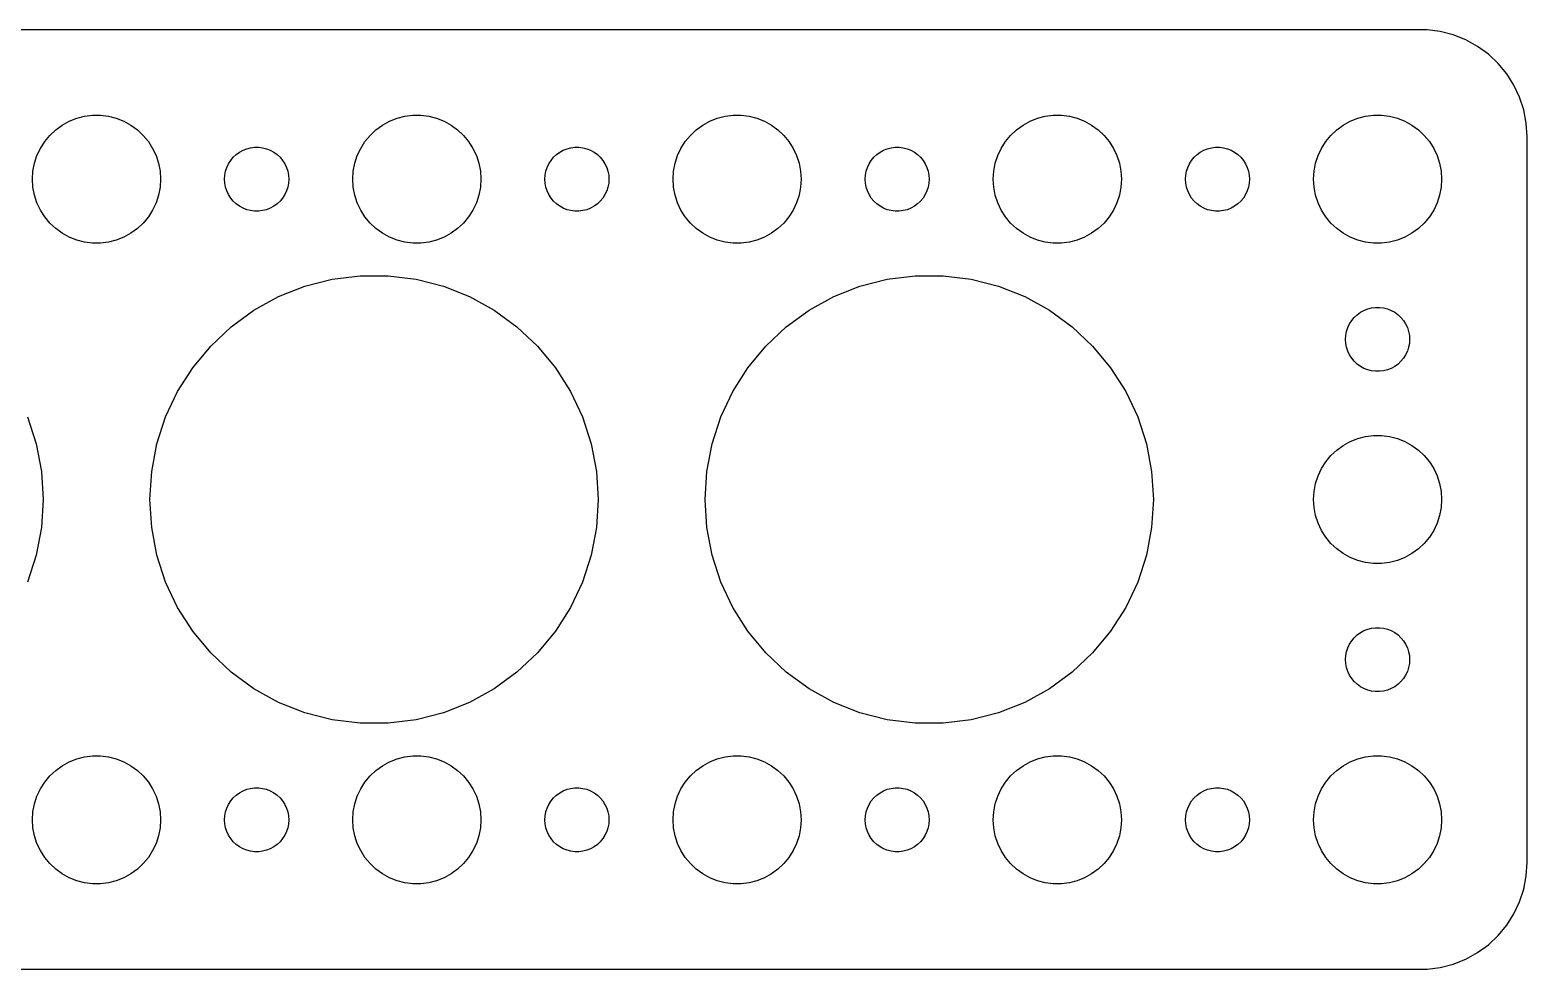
# Model space of a CAD drawing. Header units: metres. Extents: x -67 to 67, y 32 to 76.
# Drawn here: x -3.1 to 67, y 32 to 76 of the extents above; entities that cross this region are included whole.
import ezdxf

# ---------------------------------------------------------------- set-up
doc = ezdxf.new("R2010")
doc.units = ezdxf.units.M

msp = doc.modelspace()

# ---------------------------------------------------------------- linework, layer by layer
for p, q in [((62.3139, 75.9901), (-62.3139, 75.9901)), ((62.9369, 75.9114), (62.3139, 75.9901)), ((63.5451, 75.7553), (62.9369, 75.9114)), ((64.1289, 75.5241), (63.5451, 75.7553)), ((64.6791, 75.2216), (64.1289, 75.5241)), ((65.1871, 74.8526), (64.6791, 75.2216)), ((65.6448, 74.4227), (65.1871, 74.8526)), ((66.0451, 73.9389), (65.6448, 74.4227)), ((66.3815, 73.4088), (66.0451, 73.9389)), ((66.6489, 72.8406), (66.3815, 73.4088)), ((66.8429, 72.2434), (66.6489, 72.8406)), ((66.9606, 71.6267), (66.8429, 72.2434)), ((-1.91226, 71.3115), (-1.60747, 71.533)), ((-1.60747, 71.533), (-1.27733, 71.7145)), ((-1.27733, 71.7145), (-0.92705, 71.8532)), ((-0.92705, 71.8532), (-0.56213, 71.9469)), ((-0.56213, 71.9469), (-0.18837, 71.9941)), ((-0.18837, 71.9941), (0.18837, 71.9941)), ((0.18837, 71.9941), (0.56213, 71.9469)), ((0.56213, 71.9469), (0.92705, 71.8532)), ((0.92705, 71.8532), (1.27733, 71.7145)), ((1.27733, 71.7145), (1.60747, 71.533)), ((1.60747, 71.533), (1.91226, 71.3115)), ((13.0877, 71.3115), (13.3925, 71.533)), ((13.3925, 71.533), (13.7227, 71.7145)), ((13.7227, 71.7145), (14.0729, 71.8532)), ((14.0729, 71.8532), (14.4379, 71.9469)), ((14.4379, 71.9469), (14.8116, 71.9941)), ((14.8116, 71.9941), (15.1884, 71.9941)), ((15.1884, 71.9941), (15.5621, 71.9469)), ((15.5621, 71.9469), (15.927, 71.8532)), ((15.927, 71.8532), (16.2773, 71.7145)), ((16.2773, 71.7145), (16.6075, 71.533)), ((16.6075, 71.533), (16.9123, 71.3115)), ((28.0877, 71.3115), (28.3925, 71.533)), ((28.3925, 71.533), (28.7227, 71.7145)), ((28.7227, 71.7145), (29.0729, 71.8532)), ((29.0729, 71.8532), (29.4379, 71.9469)), ((29.4379, 71.9469), (29.8116, 71.9941)), ((29.8116, 71.9941), (30.1884, 71.9941)), ((30.1884, 71.9941), (30.5621, 71.9469)), ((30.5621, 71.9469), (30.927, 71.8532)), ((30.927, 71.8532), (31.2773, 71.7145)), ((31.2773, 71.7145), (31.6075, 71.533)), ((31.6075, 71.533), (31.9123, 71.3115)), ((43.0877, 71.3115), (43.3925, 71.533)), ((43.3925, 71.533), (43.7227, 71.7145)), ((43.7227, 71.7145), (44.0729, 71.8532)), ((44.0729, 71.8532), (44.4379, 71.9469)), ((44.4379, 71.9469), (44.8116, 71.9941)), ((44.8116, 71.9941), (45.1884, 71.9941)), ((45.1884, 71.9941), (45.5621, 71.9469)), ((45.5621, 71.9469), (45.927, 71.8532)), ((45.927, 71.8532), (46.2773, 71.7145)), ((46.2773, 71.7145), (46.6075, 71.533)), ((46.6075, 71.533), (46.9123, 71.3115)), ((58.0877, 71.3115), (58.3925, 71.533)), ((58.3925, 71.533), (58.7227, 71.7145)), ((58.7227, 71.7145), (59.0729, 71.8532)), ((59.0729, 71.8532), (59.4379, 71.9469)), ((59.4379, 71.9469), (59.8116, 71.9941)), ((59.8116, 71.9941), (60.1884, 71.9941)), ((60.1884, 71.9941), (60.5621, 71.9469)), ((60.5621, 71.9469), (60.927, 71.8532)), ((60.927, 71.8532), (61.2773, 71.7145)), ((61.2773, 71.7145), (61.6075, 71.533)), ((61.6075, 71.533), (61.9123, 71.3115)), ((67, 71), (66.9606, 71.6267)), ((-2.42705, 70.7634), (-2.1869, 71.0536)), ((-2.1869, 71.0536), (-1.91226, 71.3115)), ((1.91226, 71.3115), (2.1869, 71.0536)), ((2.1869, 71.0536), (2.42705, 70.7634)), ((12.5729, 70.7634), (12.8131, 71.0536)), ((12.8131, 71.0536), (13.0877, 71.3115)), ((16.9123, 71.3115), (17.1869, 71.0536)), ((17.1869, 71.0536), (17.427, 70.7634)), ((27.5729, 70.7634), (27.8131, 71.0536)), ((27.8131, 71.0536), (28.0877, 71.3115)), ((31.9123, 71.3115), (32.1869, 71.0536)), ((32.1869, 71.0536), (32.427, 70.7634)), ((42.5729, 70.7634), (42.8131, 71.0536)), ((42.8131, 71.0536), (43.0877, 71.3115)), ((46.9123, 71.3115), (47.1869, 71.0536)), ((47.1869, 71.0536), (47.427, 70.7634)), ((57.5729, 70.7634), (57.8131, 71.0536)), ((57.8131, 71.0536), (58.0877, 71.3115)), ((61.9123, 71.3115), (62.1869, 71.0536)), ((62.1869, 71.0536), (62.427, 70.7634)), ((67, 37), (67, 71)), ((-2.78932, 70.1044), (-2.62891, 70.4453)), ((-2.62891, 70.4453), (-2.42705, 70.7634)), ((2.42705, 70.7634), (2.62891, 70.4453)), ((2.62891, 70.4453), (2.78932, 70.1044)), ((6.40654, 70.0268), (6.54385, 70.1558)), ((6.54385, 70.1558), (6.69626, 70.2665)), ((6.69626, 70.2665), (6.86133, 70.3572)), ((6.86133, 70.3572), (7.03647, 70.4266)), ((7.03647, 70.4266), (7.21892, 70.4734)), ((7.21892, 70.4734), (7.40581, 70.497)), ((7.40581, 70.497), (7.59418, 70.497)), ((7.59418, 70.497), (7.78107, 70.4734)), ((7.78107, 70.4734), (7.96352, 70.4266)), ((7.96352, 70.4266), (8.13866, 70.3572)), ((8.13866, 70.3572), (8.30373, 70.2665)), ((8.30373, 70.2665), (8.45613, 70.1558)), ((8.45613, 70.1558), (8.59344, 70.0268)), ((12.2107, 70.1044), (12.3711, 70.4453)), ((12.3711, 70.4453), (12.5729, 70.7634)), ((17.427, 70.7634), (17.6289, 70.4453)), ((17.6289, 70.4453), (17.7893, 70.1044)), ((21.4065, 70.0268), (21.5439, 70.1558)), ((21.5439, 70.1558), (21.6963, 70.2665)), ((21.6963, 70.2665), (21.8613, 70.3572)), ((21.8613, 70.3572), (22.0365, 70.4266)), ((22.0365, 70.4266), (22.2189, 70.4734)), ((22.2189, 70.4734), (22.4058, 70.497)), ((22.4058, 70.497), (22.5942, 70.497)), ((22.5942, 70.497), (22.7811, 70.4734)), ((22.7811, 70.4734), (22.9635, 70.4266)), ((22.9635, 70.4266), (23.1387, 70.3572)), ((23.1387, 70.3572), (23.3037, 70.2665)), ((23.3037, 70.2665), (23.4561, 70.1558)), ((23.4561, 70.1558), (23.5934, 70.0268)), ((27.2107, 70.1044), (27.3711, 70.4453)), ((27.3711, 70.4453), (27.5729, 70.7634)), ((32.427, 70.7634), (32.6289, 70.4453)), ((32.6289, 70.4453), (32.7893, 70.1044)), ((36.4065, 70.0268), (36.5439, 70.1558)), ((36.5439, 70.1558), (36.6963, 70.2665)), ((36.6963, 70.2665), (36.8613, 70.3572)), ((36.8613, 70.3572), (37.0365, 70.4266)), ((37.0365, 70.4266), (37.2189, 70.4734)), ((37.2189, 70.4734), (37.4058, 70.497)), ((37.4058, 70.497), (37.5942, 70.497)), ((37.5942, 70.497), (37.7811, 70.4734)), ((37.7811, 70.4734), (37.9635, 70.4266)), ((37.9635, 70.4266), (38.1387, 70.3572)), ((38.1387, 70.3572), (38.3037, 70.2665)), ((38.3037, 70.2665), (38.4561, 70.1558)), ((38.4561, 70.1558), (38.5934, 70.0268)), ((42.2107, 70.1044), (42.3711, 70.4453)), ((42.3711, 70.4453), (42.5729, 70.7634)), ((47.427, 70.7634), (47.6289, 70.4453)), ((47.6289, 70.4453), (47.7893, 70.1044)), ((51.4065, 70.0268), (51.5439, 70.1558)), ((51.5439, 70.1558), (51.6963, 70.2665)), ((51.6963, 70.2665), (51.8613, 70.3572)), ((51.8613, 70.3572), (52.0365, 70.4266)), ((52.0365, 70.4266), (52.2189, 70.4734)), ((52.2189, 70.4734), (52.4058, 70.497)), ((52.4058, 70.497), (52.5942, 70.497)), ((52.5942, 70.497), (52.7811, 70.4734)), ((52.7811, 70.4734), (52.9635, 70.4266)), ((52.9635, 70.4266), (53.1387, 70.3572)), ((53.1387, 70.3572), (53.3037, 70.2665)), ((53.3037, 70.2665), (53.4561, 70.1558)), ((53.4561, 70.1558), (53.5934, 70.0268)), ((57.2107, 70.1044), (57.3711, 70.4453)), ((57.3711, 70.4453), (57.5729, 70.7634)), ((62.427, 70.7634), (62.6289, 70.4453)), ((62.6289, 70.4453), (62.7893, 70.1044)), ((-2.97633, 69.376), (-2.90575, 69.7461)), ((-2.90575, 69.7461), (-2.78932, 70.1044)), ((2.78932, 70.1044), (2.90575, 69.7461)), ((2.90575, 69.7461), (2.97633, 69.376)), ((6.04712, 69.373), (6.10533, 69.5522)), ((6.10533, 69.5522), (6.18553, 69.7226)), ((6.18553, 69.7226), (6.28647, 69.8817)), ((6.28647, 69.8817), (6.40654, 70.0268)), ((8.59344, 70.0268), (8.71352, 69.8817)), ((8.71352, 69.8817), (8.81445, 69.7226)), ((8.81445, 69.7226), (8.89465, 69.5522)), ((8.89465, 69.5522), (8.95287, 69.373)), ((12.0237, 69.376), (12.0942, 69.7461)), ((12.0942, 69.7461), (12.2107, 70.1044)), ((17.7893, 70.1044), (17.9057, 69.7461)), ((17.9057, 69.7461), (17.9763, 69.376)), ((21.0471, 69.373), (21.1053, 69.5522)), ((21.1053, 69.5522), (21.1855, 69.7226)), ((21.1855, 69.7226), (21.2865, 69.8817)), ((21.2865, 69.8817), (21.4065, 70.0268)), ((23.5934, 70.0268), (23.7135, 69.8817)), ((23.7135, 69.8817), (23.8145, 69.7226)), ((23.8145, 69.7226), (23.8947, 69.5522)), ((23.8947, 69.5522), (23.9529, 69.373)), ((27.0237, 69.376), (27.0942, 69.7461)), ((27.0942, 69.7461), (27.2107, 70.1044)), ((32.7893, 70.1044), (32.9057, 69.7461)), ((32.9057, 69.7461), (32.9763, 69.376)), ((36.0471, 69.373), (36.1053, 69.5522)), ((36.1053, 69.5522), (36.1855, 69.7226)), ((36.1855, 69.7226), (36.2865, 69.8817)), ((36.2865, 69.8817), (36.4065, 70.0268)), ((38.5934, 70.0268), (38.7135, 69.8817)), ((38.7135, 69.8817), (38.8145, 69.7226)), ((38.8145, 69.7226), (38.8947, 69.5522)), ((38.8947, 69.5522), (38.9529, 69.373)), ((42.0237, 69.376), (42.0942, 69.7461)), ((42.0942, 69.7461), (42.2107, 70.1044)), ((47.7893, 70.1044), (47.9057, 69.7461)), ((47.9057, 69.7461), (47.9763, 69.376)), ((51.0471, 69.373), (51.1053, 69.5522)), ((51.1053, 69.5522), (51.1855, 69.7226)), ((51.1855, 69.7226), (51.2865, 69.8817)), ((51.2865, 69.8817), (51.4065, 70.0268)), ((53.5934, 70.0268), (53.7135, 69.8817)), ((53.7135, 69.8817), (53.8145, 69.7226)), ((53.8145, 69.7226), (53.8947, 69.5522)), ((53.8947, 69.5522), (53.9529, 69.373)), ((57.0237, 69.376), (57.0942, 69.7461)), ((57.0942, 69.7461), (57.2107, 70.1044)), ((62.7893, 70.1044), (62.9057, 69.7461)), ((62.9057, 69.7461), (62.9763, 69.376)), ((-3, 69), (-2.97633, 69.376)), ((-2.97633, 68.624), (-3, 69)), ((2.97633, 69.376), (3, 69)), ((3, 69), (2.97633, 68.624)), ((6, 69), (6.01183, 69.188)), ((6.01183, 68.812), (6, 69)), ((6.01183, 69.188), (6.04712, 69.373)), ((6.04712, 68.627), (6.01183, 68.812)), ((8.95287, 69.373), (8.98816, 69.188)), ((8.98816, 68.812), (8.95287, 68.627)), ((8.98816, 69.188), (9, 69)), ((9, 69), (8.98816, 68.812)), ((12, 69), (12.0237, 69.376)), ((12.0237, 68.624), (12, 69)), ((17.9763, 69.376), (18, 69)), ((18, 69), (17.9763, 68.624)), ((21, 69), (21.0118, 69.188)), ((21.0118, 68.812), (21, 69)), ((21.0118, 69.188), (21.0471, 69.373)), ((21.0471, 68.627), (21.0118, 68.812)), ((23.9529, 69.373), (23.9882, 69.188)), ((23.9882, 68.812), (23.9529, 68.627)), ((23.9882, 69.188), (24, 69)), ((24, 69), (23.9882, 68.812)), ((27, 69), (27.0237, 69.376)), ((27.0237, 68.624), (27, 69)), ((32.9763, 69.376), (33, 69)), ((33, 69), (32.9763, 68.624)), ((36, 69), (36.0118, 69.188)), ((36.0118, 68.812), (36, 69)), ((36.0118, 69.188), (36.0471, 69.373)), ((36.0471, 68.627), (36.0118, 68.812)), ((38.9529, 69.373), (38.9882, 69.188)), ((38.9882, 68.812), (38.9529, 68.627)), ((38.9882, 69.188), (39, 69)), ((39, 69), (38.9882, 68.812)), ((42, 69), (42.0237, 69.376)), ((42.0237, 68.624), (42, 69)), ((47.9763, 69.376), (48, 69)), ((48, 69), (47.9763, 68.624)), ((51, 69), (51.0118, 69.188)), ((51.0118, 68.812), (51, 69)), ((51.0118, 69.188), (51.0471, 69.373)), ((51.0471, 68.627), (51.0118, 68.812)), ((53.9529, 69.373), (53.9882, 69.188)), ((53.9882, 68.812), (53.9529, 68.627)), ((53.9882, 69.188), (54, 69)), ((54, 69), (53.9882, 68.812)), ((57, 69), (57.0237, 69.376)), ((57.0237, 68.624), (57, 69)), ((62.9763, 69.376), (63, 69)), ((63, 69), (62.9763, 68.624)), ((-2.90575, 68.2539), (-2.97633, 68.624)), ((-2.78932, 67.8956), (-2.90575, 68.2539)), ((2.90575, 68.2539), (2.78932, 67.8956)), ((2.97633, 68.624), (2.90575, 68.2539)), ((6.10533, 68.4478), (6.04712, 68.627)), ((6.18553, 68.2774), (6.10533, 68.4478)), ((6.28647, 68.1183), (6.18553, 68.2774)), ((6.40654, 67.9732), (6.28647, 68.1183)), ((8.71352, 68.1183), (8.59344, 67.9732)), ((8.81445, 68.2774), (8.71352, 68.1183)), ((8.89465, 68.4478), (8.81445, 68.2774)), ((8.95287, 68.627), (8.89465, 68.4478)), ((12.0942, 68.2539), (12.0237, 68.624)), ((12.2107, 67.8956), (12.0942, 68.2539)), ((17.9057, 68.2539), (17.7893, 67.8956)), ((17.9763, 68.624), (17.9057, 68.2539)), ((21.1053, 68.4478), (21.0471, 68.627)), ((21.1855, 68.2774), (21.1053, 68.4478)), ((21.2865, 68.1183), (21.1855, 68.2774)), ((21.4065, 67.9732), (21.2865, 68.1183)), ((23.7135, 68.1183), (23.5934, 67.9732)), ((23.8145, 68.2774), (23.7135, 68.1183)), ((23.8947, 68.4478), (23.8145, 68.2774)), ((23.9529, 68.627), (23.8947, 68.4478)), ((27.0942, 68.2539), (27.0237, 68.624)), ((27.2107, 67.8956), (27.0942, 68.2539)), ((32.9057, 68.2539), (32.7893, 67.8956)), ((32.9763, 68.624), (32.9057, 68.2539)), ((36.1053, 68.4478), (36.0471, 68.627)), ((36.1855, 68.2774), (36.1053, 68.4478)), ((36.2865, 68.1183), (36.1855, 68.2774)), ((36.4065, 67.9732), (36.2865, 68.1183)), ((38.7135, 68.1183), (38.5934, 67.9732)), ((38.8145, 68.2774), (38.7135, 68.1183)), ((38.8947, 68.4478), (38.8145, 68.2774)), ((38.9529, 68.627), (38.8947, 68.4478)), ((42.0942, 68.2539), (42.0237, 68.624)), ((42.2107, 67.8956), (42.0942, 68.2539)), ((47.9057, 68.2539), (47.7893, 67.8956)), ((47.9763, 68.624), (47.9057, 68.2539)), ((51.1053, 68.4478), (51.0471, 68.627)), ((51.1855, 68.2774), (51.1053, 68.4478)), ((51.2865, 68.1183), (51.1855, 68.2774)), ((51.4065, 67.9732), (51.2865, 68.1183)), ((53.7135, 68.1183), (53.5934, 67.9732)), ((53.8145, 68.2774), (53.7135, 68.1183)), ((53.8947, 68.4478), (53.8145, 68.2774)), ((53.9529, 68.627), (53.8947, 68.4478)), ((57.0942, 68.2539), (57.0237, 68.624)), ((57.2107, 67.8956), (57.0942, 68.2539)), ((62.9057, 68.2539), (62.7893, 67.8956)), ((62.9763, 68.624), (62.9057, 68.2539)), ((-2.62891, 67.5547), (-2.78932, 67.8956)), ((-2.42705, 67.2366), (-2.62891, 67.5547)), ((2.62891, 67.5547), (2.42705, 67.2366)), ((2.78932, 67.8956), (2.62891, 67.5547)), ((6.54385, 67.8442), (6.40654, 67.9732)), ((6.69626, 67.7335), (6.54385, 67.8442)), ((6.86133, 67.6427), (6.69626, 67.7335)), ((7.03647, 67.5734), (6.86133, 67.6427)), ((7.21892, 67.5266), (7.03647, 67.5734)), ((7.40581, 67.5029), (7.21892, 67.5266)), ((7.59418, 67.5029), (7.40581, 67.5029)), ((7.78107, 67.5266), (7.59418, 67.5029)), ((7.96352, 67.5734), (7.78107, 67.5266)), ((8.13866, 67.6427), (7.96352, 67.5734)), ((8.30373, 67.7335), (8.13866, 67.6427)), ((8.45613, 67.8442), (8.30373, 67.7335)), ((8.59344, 67.9732), (8.45613, 67.8442)), ((12.3711, 67.5547), (12.2107, 67.8956)), ((12.5729, 67.2366), (12.3711, 67.5547)), ((17.6289, 67.5547), (17.427, 67.2366)), ((17.7893, 67.8956), (17.6289, 67.5547)), ((21.5439, 67.8442), (21.4065, 67.9732)), ((21.6963, 67.7335), (21.5439, 67.8442)), ((21.8613, 67.6427), (21.6963, 67.7335)), ((22.0365, 67.5734), (21.8613, 67.6427)), ((22.2189, 67.5266), (22.0365, 67.5734)), ((22.4058, 67.5029), (22.2189, 67.5266)), ((22.5942, 67.5029), (22.4058, 67.5029)), ((22.7811, 67.5266), (22.5942, 67.5029)), ((22.9635, 67.5734), (22.7811, 67.5266)), ((23.1387, 67.6427), (22.9635, 67.5734)), ((23.3037, 67.7335), (23.1387, 67.6427)), ((23.4561, 67.8442), (23.3037, 67.7335)), ((23.5934, 67.9732), (23.4561, 67.8442)), ((27.3711, 67.5547), (27.2107, 67.8956)), ((27.5729, 67.2366), (27.3711, 67.5547)), ((32.6289, 67.5547), (32.427, 67.2366)), ((32.7893, 67.8956), (32.6289, 67.5547)), ((36.5439, 67.8442), (36.4065, 67.9732)), ((36.6963, 67.7335), (36.5439, 67.8442)), ((36.8613, 67.6427), (36.6963, 67.7335)), ((37.0365, 67.5734), (36.8613, 67.6427)), ((37.2189, 67.5266), (37.0365, 67.5734)), ((37.4058, 67.5029), (37.2189, 67.5266)), ((37.5942, 67.5029), (37.4058, 67.5029)), ((37.7811, 67.5266), (37.5942, 67.5029)), ((37.9635, 67.5734), (37.7811, 67.5266)), ((38.1387, 67.6427), (37.9635, 67.5734)), ((38.3037, 67.7335), (38.1387, 67.6427)), ((38.4561, 67.8442), (38.3037, 67.7335)), ((38.5934, 67.9732), (38.4561, 67.8442)), ((42.3711, 67.5547), (42.2107, 67.8956)), ((42.5729, 67.2366), (42.3711, 67.5547)), ((47.6289, 67.5547), (47.427, 67.2366)), ((47.7893, 67.8956), (47.6289, 67.5547)), ((51.5439, 67.8442), (51.4065, 67.9732)), ((51.6963, 67.7335), (51.5439, 67.8442)), ((51.8613, 67.6427), (51.6963, 67.7335)), ((52.0365, 67.5734), (51.8613, 67.6427)), ((52.2189, 67.5266), (52.0365, 67.5734)), ((52.4058, 67.5029), (52.2189, 67.5266)), ((52.5942, 67.5029), (52.4058, 67.5029)), ((52.7811, 67.5266), (52.5942, 67.5029)), ((52.9635, 67.5734), (52.7811, 67.5266)), ((53.1387, 67.6427), (52.9635, 67.5734)), ((53.3037, 67.7335), (53.1387, 67.6427)), ((53.4561, 67.8442), (53.3037, 67.7335)), ((53.5934, 67.9732), (53.4561, 67.8442)), ((57.3711, 67.5547), (57.2107, 67.8956)), ((57.5729, 67.2366), (57.3711, 67.5547)), ((62.6289, 67.5547), (62.427, 67.2366)), ((62.7893, 67.8956), (62.6289, 67.5547)), ((-2.1869, 66.9464), (-2.42705, 67.2366)), ((-1.91226, 66.6884), (-2.1869, 66.9464)), ((-1.60747, 66.467), (-1.91226, 66.6884)), ((1.91226, 66.6884), (1.60747, 66.467)), ((2.1869, 66.9464), (1.91226, 66.6884)), ((2.42705, 67.2366), (2.1869, 66.9464)), ((12.8131, 66.9464), (12.5729, 67.2366)), ((13.0877, 66.6884), (12.8131, 66.9464)), ((13.3925, 66.467), (13.0877, 66.6884)), ((16.9123, 66.6884), (16.6075, 66.467)), ((17.1869, 66.9464), (16.9123, 66.6884)), ((17.427, 67.2366), (17.1869, 66.9464)), ((27.8131, 66.9464), (27.5729, 67.2366)), ((28.0877, 66.6884), (27.8131, 66.9464)), ((28.3925, 66.467), (28.0877, 66.6884)), ((31.9123, 66.6884), (31.6075, 66.467)), ((32.1869, 66.9464), (31.9123, 66.6884)), ((32.427, 67.2366), (32.1869, 66.9464)), ((42.8131, 66.9464), (42.5729, 67.2366)), ((43.0877, 66.6884), (42.8131, 66.9464)), ((43.3925, 66.467), (43.0877, 66.6884)), ((46.9123, 66.6884), (46.6075, 66.467)), ((47.1869, 66.9464), (46.9123, 66.6884)), ((47.427, 67.2366), (47.1869, 66.9464)), ((57.8131, 66.9464), (57.5729, 67.2366)), ((58.0877, 66.6884), (57.8131, 66.9464)), ((58.3925, 66.467), (58.0877, 66.6884)), ((61.9123, 66.6884), (61.6075, 66.467)), ((62.1869, 66.9464), (61.9123, 66.6884)), ((62.427, 67.2366), (62.1869, 66.9464)), ((-1.27733, 66.2855), (-1.60747, 66.467)), ((-0.92705, 66.1468), (-1.27733, 66.2855)), ((-0.56213, 66.0531), (-0.92705, 66.1468)), ((-0.18837, 66.0059), (-0.56213, 66.0531)), ((0.18837, 66.0059), (-0.18837, 66.0059)), ((0.56213, 66.0531), (0.18837, 66.0059)), ((0.92705, 66.1468), (0.56213, 66.0531)), ((1.27733, 66.2855), (0.92705, 66.1468)), ((1.60747, 66.467), (1.27733, 66.2855)), ((13.7227, 66.2855), (13.3925, 66.467)), ((14.0729, 66.1468), (13.7227, 66.2855)), ((14.4379, 66.0531), (14.0729, 66.1468)), ((14.8116, 66.0059), (14.4379, 66.0531)), ((15.1884, 66.0059), (14.8116, 66.0059)), ((15.5621, 66.0531), (15.1884, 66.0059)), ((15.927, 66.1468), (15.5621, 66.0531)), ((16.2773, 66.2855), (15.927, 66.1468)), ((16.6075, 66.467), (16.2773, 66.2855)), ((28.7227, 66.2855), (28.3925, 66.467)), ((29.0729, 66.1468), (28.7227, 66.2855)), ((29.4379, 66.0531), (29.0729, 66.1468)), ((29.8116, 66.0059), (29.4379, 66.0531)), ((30.1884, 66.0059), (29.8116, 66.0059)), ((30.5621, 66.0531), (30.1884, 66.0059)), ((30.927, 66.1468), (30.5621, 66.0531)), ((31.2773, 66.2855), (30.927, 66.1468)), ((31.6075, 66.467), (31.2773, 66.2855)), ((43.7227, 66.2855), (43.3925, 66.467)), ((44.0729, 66.1468), (43.7227, 66.2855)), ((44.4379, 66.0531), (44.0729, 66.1468)), ((44.8116, 66.0059), (44.4379, 66.0531)), ((45.1884, 66.0059), (44.8116, 66.0059)), ((45.5621, 66.0531), (45.1884, 66.0059)), ((45.927, 66.1468), (45.5621, 66.0531)), ((46.2773, 66.2855), (45.927, 66.1468)), ((46.6075, 66.467), (46.2773, 66.2855)), ((58.7227, 66.2855), (58.3925, 66.467)), ((59.0729, 66.1468), (58.7227, 66.2855)), ((59.4379, 66.0531), (59.0729, 66.1468)), ((59.8116, 66.0059), (59.4379, 66.0531)), ((60.1884, 66.0059), (59.8116, 66.0059)), ((60.5621, 66.0531), (60.1884, 66.0059)), ((60.927, 66.1468), (60.5621, 66.0531)), ((61.2773, 66.2855), (60.927, 66.1468)), ((61.6075, 66.467), (61.2773, 66.2855)), ((8.52931, 63.5007), (9.75531, 63.9861)), ((9.75531, 63.9861), (11.0325, 64.314)), ((11.0325, 64.314), (12.3407, 64.4793)), ((12.3407, 64.4793), (13.6593, 64.4793)), ((13.6593, 64.4793), (14.9675, 64.314)), ((14.9675, 64.314), (16.2447, 63.9861)), ((16.2447, 63.9861), (17.4707, 63.5007)), ((34.5293, 63.5007), (35.7553, 63.9861)), ((35.7553, 63.9861), (37.0325, 64.314)), ((37.0325, 64.314), (38.3407, 64.4793)), ((38.3407, 64.4793), (39.6593, 64.4793)), ((39.6593, 64.4793), (40.9675, 64.314)), ((40.9675, 64.314), (42.2447, 63.9861)), ((42.2447, 63.9861), (43.4707, 63.5007)), ((7.37381, 62.8654), (8.52931, 63.5007)), ((17.4707, 63.5007), (18.6262, 62.8654)), ((33.3738, 62.8654), (34.5293, 63.5007)), ((43.4707, 63.5007), (44.6262, 62.8654)), ((6.30704, 62.0904), (7.37381, 62.8654)), ((18.6262, 62.8654), (19.6929, 62.0904)), ((32.307, 62.0904), (33.3738, 62.8654)), ((44.6262, 62.8654), (45.6929, 62.0904)), ((58.7865, 62.3817), (58.9065, 62.5268)), ((58.9065, 62.5268), (59.0439, 62.6558)), ((59.0439, 62.6558), (59.1963, 62.7665)), ((59.1963, 62.7665), (59.3613, 62.8572)), ((59.3613, 62.8572), (59.5365, 62.9266)), ((59.5365, 62.9266), (59.7189, 62.9734)), ((59.7189, 62.9734), (59.9058, 62.997)), ((59.9058, 62.997), (60.0942, 62.997)), ((60.0942, 62.997), (60.2811, 62.9734)), ((60.2811, 62.9734), (60.4635, 62.9266)), ((60.4635, 62.9266), (60.6387, 62.8572)), ((60.6387, 62.8572), (60.8037, 62.7665)), ((60.8037, 62.7665), (60.9561, 62.6558)), ((60.9561, 62.6558), (61.0934, 62.5268)), ((61.0934, 62.5268), (61.2135, 62.3817)), ((5.34583, 61.1877), (6.30704, 62.0904)), ((19.6929, 62.0904), (20.6542, 61.1877)), ((31.3458, 61.1877), (32.307, 62.0904)), ((45.6929, 62.0904), (46.6542, 61.1877)), ((58.5118, 61.688), (58.5471, 61.873)), ((58.5471, 61.873), (58.6053, 62.0522)), ((58.6053, 62.0522), (58.6855, 62.2226)), ((58.6855, 62.2226), (58.7865, 62.3817)), ((61.2135, 62.3817), (61.3145, 62.2226)), ((61.3145, 62.2226), (61.3947, 62.0522)), ((61.3947, 62.0522), (61.4529, 61.873)), ((61.4529, 61.873), (61.4882, 61.688)), ((4.50531, 60.1717), (5.34583, 61.1877)), ((20.6542, 61.1877), (21.4947, 60.1717)), ((30.5053, 60.1717), (31.3458, 61.1877)), ((46.6542, 61.1877), (47.4947, 60.1717)), ((58.5, 61.5), (58.5118, 61.688)), ((58.5118, 61.312), (58.5, 61.5)), ((58.5471, 61.127), (58.5118, 61.312)), ((58.6053, 60.9478), (58.5471, 61.127)), ((61.4529, 61.127), (61.3947, 60.9478)), ((61.4882, 61.312), (61.4529, 61.127)), ((61.4882, 61.688), (61.5, 61.5)), ((61.5, 61.5), (61.4882, 61.312)), ((58.6855, 60.7774), (58.6053, 60.9478)), ((58.7865, 60.6183), (58.6855, 60.7774)), ((58.9065, 60.4732), (58.7865, 60.6183)), ((59.0439, 60.3442), (58.9065, 60.4732)), ((59.1963, 60.2335), (59.0439, 60.3442)), ((60.9561, 60.3442), (60.8037, 60.2335)), ((61.0934, 60.4732), (60.9561, 60.3442)), ((61.2135, 60.6183), (61.0934, 60.4732)), ((61.3145, 60.7774), (61.2135, 60.6183)), ((61.3947, 60.9478), (61.3145, 60.7774)), ((3.79877, 59.0584), (4.50531, 60.1717)), ((21.4947, 60.1717), (22.2012, 59.0584)), ((29.7988, 59.0584), (30.5053, 60.1717)), ((47.4947, 60.1717), (48.2012, 59.0584)), ((59.3613, 60.1427), (59.1963, 60.2335)), ((59.5365, 60.0734), (59.3613, 60.1427)), ((59.7189, 60.0266), (59.5365, 60.0734)), ((59.9058, 60.0029), (59.7189, 60.0266)), ((60.0942, 60.0029), (59.9058, 60.0029)), ((60.2811, 60.0266), (60.0942, 60.0029)), ((60.4635, 60.0734), (60.2811, 60.0266)), ((60.6387, 60.1427), (60.4635, 60.0734)), ((60.8037, 60.2335), (60.6387, 60.1427)), ((3.23734, 57.8653), (3.79877, 59.0584)), ((22.2012, 59.0584), (22.7626, 57.8653)), ((29.2373, 57.8653), (29.7988, 59.0584)), ((48.2012, 59.0584), (48.7626, 57.8653)), ((-3.23734, 57.8653), (-2.82986, 56.6112)), ((2.82986, 56.6112), (3.23734, 57.8653)), ((22.7626, 57.8653), (23.1701, 56.6112)), ((28.8299, 56.6112), (29.2373, 57.8653)), ((48.7626, 57.8653), (49.1701, 56.6112)), ((58.7227, 56.7145), (59.0729, 56.8532)), ((59.0729, 56.8532), (59.4379, 56.9469)), ((59.4379, 56.9469), (59.8116, 56.9941)), ((59.8116, 56.9941), (60.1884, 56.9941)), ((60.1884, 56.9941), (60.5621, 56.9469)), ((60.5621, 56.9469), (60.927, 56.8532)), ((60.927, 56.8532), (61.2773, 56.7145)), ((-2.82986, 56.6112), (-2.58279, 55.316)), ((2.58279, 55.316), (2.82986, 56.6112)), ((23.1701, 56.6112), (23.4172, 55.316)), ((28.5828, 55.316), (28.8299, 56.6112)), ((49.1701, 56.6112), (49.4172, 55.316)), ((57.8131, 56.0536), (58.0877, 56.3115)), ((58.0877, 56.3115), (58.3925, 56.533)), ((58.3925, 56.533), (58.7227, 56.7145)), ((61.2773, 56.7145), (61.6075, 56.533)), ((61.6075, 56.533), (61.9123, 56.3115)), ((61.9123, 56.3115), (62.1869, 56.0536)), ((57.2107, 55.1044), (57.3711, 55.4453)), ((57.3711, 55.4453), (57.5729, 55.7634)), ((57.5729, 55.7634), (57.8131, 56.0536)), ((62.1869, 56.0536), (62.427, 55.7634)), ((62.427, 55.7634), (62.6289, 55.4453)), ((62.6289, 55.4453), (62.7893, 55.1044)), ((-2.58279, 55.316), (-2.5, 54)), ((2.5, 54), (2.58279, 55.316)), ((23.4172, 55.316), (23.5, 54)), ((28.5, 54), (28.5828, 55.316)), ((49.4172, 55.316), (49.5, 54)), ((57.0237, 54.376), (57.0942, 54.7461)), ((57.0942, 54.7461), (57.2107, 55.1044)), ((62.7893, 55.1044), (62.9057, 54.7461)), ((62.9057, 54.7461), (62.9763, 54.376)), ((-2.5, 54), (-2.58279, 52.684)), ((2.58279, 52.684), (2.5, 54)), ((23.5, 54), (23.4172, 52.684)), ((28.5828, 52.684), (28.5, 54)), ((49.5, 54), (49.4172, 52.684)), ((57, 54), (57.0237, 54.376)), ((57.0237, 53.624), (57, 54)), ((62.9763, 54.376), (63, 54)), ((63, 54), (62.9763, 53.624)), ((57.0942, 53.2539), (57.0237, 53.624)), ((62.9763, 53.624), (62.9057, 53.2539)), ((-2.58279, 52.684), (-2.82986, 51.3888)), ((2.82986, 51.3888), (2.58279, 52.684)), ((23.4172, 52.684), (23.1701, 51.3888)), ((28.8299, 51.3888), (28.5828, 52.684)), ((49.4172, 52.684), (49.1701, 51.3888)), ((57.2107, 52.8956), (57.0942, 53.2539)), ((57.3711, 52.5547), (57.2107, 52.8956)), ((62.7893, 52.8956), (62.6289, 52.5547)), ((62.9057, 53.2539), (62.7893, 52.8956)), ((57.5729, 52.2366), (57.3711, 52.5547)), ((57.8131, 51.9464), (57.5729, 52.2366)), ((58.0877, 51.6885), (57.8131, 51.9464)), ((62.1869, 51.9464), (61.9123, 51.6885)), ((62.427, 52.2366), (62.1869, 51.9464)), ((62.6289, 52.5547), (62.427, 52.2366)), ((-2.82986, 51.3888), (-3.23734, 50.1347)), ((3.23734, 50.1347), (2.82986, 51.3888)), ((23.1701, 51.3888), (22.7626, 50.1347)), ((29.2373, 50.1347), (28.8299, 51.3888)), ((49.1701, 51.3888), (48.7626, 50.1347)), ((58.3925, 51.467), (58.0877, 51.6885)), ((58.7227, 51.2855), (58.3925, 51.467)), ((59.0729, 51.1468), (58.7227, 51.2855)), ((61.2773, 51.2855), (60.927, 51.1468)), ((61.6075, 51.467), (61.2773, 51.2855)), ((61.9123, 51.6885), (61.6075, 51.467)), ((59.4379, 51.0531), (59.0729, 51.1468)), ((59.8116, 51.0059), (59.4379, 51.0531)), ((60.1884, 51.0059), (59.8116, 51.0059)), ((60.5621, 51.0531), (60.1884, 51.0059)), ((60.927, 51.1468), (60.5621, 51.0531)), ((3.79877, 48.9416), (3.23734, 50.1347)), ((22.7626, 50.1347), (22.2012, 48.9416)), ((29.7988, 48.9416), (29.2373, 50.1347)), ((48.7626, 50.1347), (48.2012, 48.9416)), ((4.50531, 47.8283), (3.79877, 48.9416)), ((22.2012, 48.9416), (21.4947, 47.8283)), ((30.5053, 47.8283), (29.7988, 48.9416)), ((48.2012, 48.9416), (47.4947, 47.8283)), ((5.34583, 46.8123), (4.50531, 47.8283)), ((21.4947, 47.8283), (20.6542, 46.8123)), ((31.3458, 46.8123), (30.5053, 47.8283)), ((47.4947, 47.8283), (46.6542, 46.8123)), ((59.0439, 47.6558), (59.1963, 47.7665)), ((59.1963, 47.7665), (59.3613, 47.8573)), ((59.3613, 47.8573), (59.5365, 47.9266)), ((59.5365, 47.9266), (59.7189, 47.9734)), ((59.7189, 47.9734), (59.9058, 47.9971)), ((59.9058, 47.9971), (60.0942, 47.9971)), ((60.0942, 47.9971), (60.2811, 47.9734)), ((60.2811, 47.9734), (60.4635, 47.9266)), ((60.4635, 47.9266), (60.6387, 47.8573)), ((60.6387, 47.8573), (60.8037, 47.7665)), ((60.8037, 47.7665), (60.9561, 47.6558)), ((58.5471, 46.873), (58.6053, 47.0522)), ((58.6053, 47.0522), (58.6855, 47.2226)), ((58.6855, 47.2226), (58.7865, 47.3817)), ((58.7865, 47.3817), (58.9065, 47.5268)), ((58.9065, 47.5268), (59.0439, 47.6558)), ((60.9561, 47.6558), (61.0934, 47.5268)), ((61.0934, 47.5268), (61.2135, 47.3817)), ((61.2135, 47.3817), (61.3145, 47.2226)), ((61.3145, 47.2226), (61.3947, 47.0522)), ((61.3947, 47.0522), (61.4529, 46.873)), ((6.30704, 45.9096), (5.34583, 46.8123)), ((20.6542, 46.8123), (19.6929, 45.9096)), ((32.307, 45.9096), (31.3458, 46.8123)), ((46.6542, 46.8123), (45.6929, 45.9096)), ((58.5, 46.5), (58.5118, 46.688)), ((58.5118, 46.312), (58.5, 46.5)), ((58.5118, 46.688), (58.5471, 46.873)), ((58.5471, 46.127), (58.5118, 46.312)), ((61.4529, 46.873), (61.4882, 46.688)), ((61.4882, 46.312), (61.4529, 46.127)), ((61.4882, 46.688), (61.5, 46.5)), ((61.5, 46.5), (61.4882, 46.312)), ((7.37381, 45.1346), (6.30704, 45.9096)), ((19.6929, 45.9096), (18.6262, 45.1346)), ((33.3738, 45.1346), (32.307, 45.9096)), ((45.6929, 45.9096), (44.6262, 45.1346)), ((58.6053, 45.9478), (58.5471, 46.127)), ((58.6855, 45.7774), (58.6053, 45.9478)), ((58.7865, 45.6183), (58.6855, 45.7774)), ((58.9065, 45.4732), (58.7865, 45.6183)), ((61.2135, 45.6183), (61.0934, 45.4732)), ((61.3145, 45.7774), (61.2135, 45.6183)), ((61.3947, 45.9478), (61.3145, 45.7774)), ((61.4529, 46.127), (61.3947, 45.9478)), ((8.52931, 44.4993), (7.37381, 45.1346)), ((18.6262, 45.1346), (17.4707, 44.4993)), ((34.5293, 44.4993), (33.3738, 45.1346)), ((44.6262, 45.1346), (43.4707, 44.4993)), ((59.0439, 45.3442), (58.9065, 45.4732)), ((59.1963, 45.2335), (59.0439, 45.3442)), ((59.3613, 45.1428), (59.1963, 45.2335)), ((59.5365, 45.0734), (59.3613, 45.1428)), ((59.7189, 45.0266), (59.5365, 45.0734)), ((59.9058, 45.003), (59.7189, 45.0266)), ((60.0942, 45.003), (59.9058, 45.003)), ((60.2811, 45.0266), (60.0942, 45.003)), ((60.4635, 45.0734), (60.2811, 45.0266)), ((60.6387, 45.1428), (60.4635, 45.0734)), ((60.8037, 45.2335), (60.6387, 45.1428)), ((60.9561, 45.3442), (60.8037, 45.2335)), ((61.0934, 45.4732), (60.9561, 45.3442)), ((9.75531, 44.0139), (8.52931, 44.4993)), ((17.4707, 44.4993), (16.2447, 44.0139)), ((35.7553, 44.0139), (34.5293, 44.4993)), ((43.4707, 44.4993), (42.2447, 44.0139)), ((11.0325, 43.686), (9.75531, 44.0139)), ((12.3407, 43.5207), (11.0325, 43.686)), ((13.6593, 43.5207), (12.3407, 43.5207)), ((14.9675, 43.686), (13.6593, 43.5207)), ((16.2447, 44.0139), (14.9675, 43.686)), ((37.0325, 43.686), (35.7553, 44.0139)), ((38.3407, 43.5207), (37.0325, 43.686)), ((39.6593, 43.5207), (38.3407, 43.5207)), ((40.9675, 43.686), (39.6593, 43.5207)), ((42.2447, 44.0139), (40.9675, 43.686)), ((-1.91226, 41.3116), (-1.60747, 41.533)), ((-1.60747, 41.533), (-1.27733, 41.7145)), ((-1.27733, 41.7145), (-0.92705, 41.8532)), ((-0.92705, 41.8532), (-0.56213, 41.9469)), ((-0.56213, 41.9469), (-0.18837, 41.9941)), ((-0.18837, 41.9941), (0.18837, 41.9941)), ((0.18837, 41.9941), (0.56213, 41.9469)), ((0.56213, 41.9469), (0.92705, 41.8532)), ((0.92705, 41.8532), (1.27733, 41.7145)), ((1.27733, 41.7145), (1.60747, 41.533)), ((1.60747, 41.533), (1.91226, 41.3116)), ((13.0877, 41.3116), (13.3925, 41.533)), ((13.3925, 41.533), (13.7227, 41.7145)), ((13.7227, 41.7145), (14.0729, 41.8532)), ((14.0729, 41.8532), (14.4379, 41.9469)), ((14.4379, 41.9469), (14.8116, 41.9941)), ((14.8116, 41.9941), (15.1884, 41.9941)), ((15.1884, 41.9941), (15.5621, 41.9469)), ((15.5621, 41.9469), (15.927, 41.8532)), ((15.927, 41.8532), (16.2773, 41.7145)), ((16.2773, 41.7145), (16.6075, 41.533)), ((16.6075, 41.533), (16.9123, 41.3116)), ((28.0877, 41.3116), (28.3925, 41.533)), ((28.3925, 41.533), (28.7227, 41.7145)), ((28.7227, 41.7145), (29.0729, 41.8532)), ((29.0729, 41.8532), (29.4379, 41.9469)), ((29.4379, 41.9469), (29.8116, 41.9941)), ((29.8116, 41.9941), (30.1884, 41.9941)), ((30.1884, 41.9941), (30.5621, 41.9469)), ((30.5621, 41.9469), (30.927, 41.8532)), ((30.927, 41.8532), (31.2773, 41.7145)), ((31.2773, 41.7145), (31.6075, 41.533)), ((31.6075, 41.533), (31.9123, 41.3116)), ((43.0877, 41.3116), (43.3925, 41.533)), ((43.3925, 41.533), (43.7227, 41.7145)), ((43.7227, 41.7145), (44.0729, 41.8532)), ((44.0729, 41.8532), (44.4379, 41.9469)), ((44.4379, 41.9469), (44.8116, 41.9941)), ((44.8116, 41.9941), (45.1884, 41.9941)), ((45.1884, 41.9941), (45.5621, 41.9469)), ((45.5621, 41.9469), (45.927, 41.8532)), ((45.927, 41.8532), (46.2773, 41.7145)), ((46.2773, 41.7145), (46.6075, 41.533)), ((46.6075, 41.533), (46.9123, 41.3116)), ((58.0877, 41.3116), (58.3925, 41.533)), ((58.3925, 41.533), (58.7227, 41.7145)), ((58.7227, 41.7145), (59.0729, 41.8532)), ((59.0729, 41.8532), (59.4379, 41.9469)), ((59.4379, 41.9469), (59.8116, 41.9941)), ((59.8116, 41.9941), (60.1884, 41.9941)), ((60.1884, 41.9941), (60.5621, 41.9469)), ((60.5621, 41.9469), (60.927, 41.8532)), ((60.927, 41.8532), (61.2773, 41.7145)), ((61.2773, 41.7145), (61.6075, 41.533)), ((61.6075, 41.533), (61.9123, 41.3116)), ((-2.62891, 40.4453), (-2.42705, 40.7634)), ((-2.42705, 40.7634), (-2.1869, 41.0536)), ((-2.1869, 41.0536), (-1.91226, 41.3116)), ((1.91226, 41.3116), (2.1869, 41.0536)), ((2.1869, 41.0536), (2.42705, 40.7634)), ((2.42705, 40.7634), (2.62891, 40.4453)), ((12.3711, 40.4453), (12.5729, 40.7634)), ((12.5729, 40.7634), (12.8131, 41.0536)), ((12.8131, 41.0536), (13.0877, 41.3116)), ((16.9123, 41.3116), (17.1869, 41.0536)), ((17.1869, 41.0536), (17.427, 40.7634)), ((17.427, 40.7634), (17.6289, 40.4453)), ((27.3711, 40.4453), (27.5729, 40.7634)), ((27.5729, 40.7634), (27.8131, 41.0536)), ((27.8131, 41.0536), (28.0877, 41.3116)), ((31.9123, 41.3116), (32.1869, 41.0536)), ((32.1869, 41.0536), (32.427, 40.7634)), ((32.427, 40.7634), (32.6289, 40.4453)), ((42.3711, 40.4453), (42.5729, 40.7634)), ((42.5729, 40.7634), (42.8131, 41.0536)), ((42.8131, 41.0536), (43.0877, 41.3116)), ((46.9123, 41.3116), (47.1869, 41.0536)), ((47.1869, 41.0536), (47.427, 40.7634)), ((47.427, 40.7634), (47.6289, 40.4453)), ((57.3711, 40.4453), (57.5729, 40.7634)), ((57.5729, 40.7634), (57.8131, 41.0536)), ((57.8131, 41.0536), (58.0877, 41.3116)), ((61.9123, 41.3116), (62.1869, 41.0536)), ((62.1869, 41.0536), (62.427, 40.7634)), ((62.427, 40.7634), (62.6289, 40.4453)), ((-2.90575, 39.7461), (-2.78932, 40.1044)), ((-2.78932, 40.1044), (-2.62891, 40.4453)), ((2.62891, 40.4453), (2.78932, 40.1044)), ((2.78932, 40.1044), (2.90575, 39.7461)), ((6.28647, 39.8817), (6.40654, 40.0268)), ((6.40654, 40.0268), (6.54385, 40.1558)), ((6.54385, 40.1558), (6.69626, 40.2665)), ((6.69626, 40.2665), (6.86133, 40.3573)), ((6.86133, 40.3573), (7.03647, 40.4266)), ((7.03647, 40.4266), (7.21892, 40.4734)), ((7.21892, 40.4734), (7.40581, 40.4971)), ((7.40581, 40.4971), (7.59418, 40.4971)), ((7.59418, 40.4971), (7.78107, 40.4734)), ((7.78107, 40.4734), (7.96352, 40.4266)), ((7.96352, 40.4266), (8.13866, 40.3573)), ((8.13866, 40.3573), (8.30373, 40.2665)), ((8.30373, 40.2665), (8.45613, 40.1558)), ((8.45613, 40.1558), (8.59344, 40.0268)), ((8.59344, 40.0268), (8.71352, 39.8817)), ((12.0942, 39.7461), (12.2107, 40.1044)), ((12.2107, 40.1044), (12.3711, 40.4453)), ((17.6289, 40.4453), (17.7893, 40.1044)), ((17.7893, 40.1044), (17.9057, 39.7461)), ((21.2865, 39.8817), (21.4065, 40.0268)), ((21.4065, 40.0268), (21.5439, 40.1558)), ((21.5439, 40.1558), (21.6963, 40.2665)), ((21.6963, 40.2665), (21.8613, 40.3573)), ((21.8613, 40.3573), (22.0365, 40.4266)), ((22.0365, 40.4266), (22.2189, 40.4734)), ((22.2189, 40.4734), (22.4058, 40.4971)), ((22.4058, 40.4971), (22.5942, 40.4971)), ((22.5942, 40.4971), (22.7811, 40.4734)), ((22.7811, 40.4734), (22.9635, 40.4266)), ((22.9635, 40.4266), (23.1387, 40.3573)), ((23.1387, 40.3573), (23.3037, 40.2665)), ((23.3037, 40.2665), (23.4561, 40.1558)), ((23.4561, 40.1558), (23.5934, 40.0268)), ((23.5934, 40.0268), (23.7135, 39.8817)), ((27.0942, 39.7461), (27.2107, 40.1044)), ((27.2107, 40.1044), (27.3711, 40.4453)), ((32.6289, 40.4453), (32.7893, 40.1044)), ((32.7893, 40.1044), (32.9057, 39.7461)), ((36.2865, 39.8817), (36.4065, 40.0268)), ((36.4065, 40.0268), (36.5439, 40.1558)), ((36.5439, 40.1558), (36.6963, 40.2665)), ((36.6963, 40.2665), (36.8613, 40.3573)), ((36.8613, 40.3573), (37.0365, 40.4266)), ((37.0365, 40.4266), (37.2189, 40.4734)), ((37.2189, 40.4734), (37.4058, 40.4971)), ((37.4058, 40.4971), (37.5942, 40.4971)), ((37.5942, 40.4971), (37.7811, 40.4734)), ((37.7811, 40.4734), (37.9635, 40.4266)), ((37.9635, 40.4266), (38.1387, 40.3573)), ((38.1387, 40.3573), (38.3037, 40.2665)), ((38.3037, 40.2665), (38.4561, 40.1558)), ((38.4561, 40.1558), (38.5934, 40.0268)), ((38.5934, 40.0268), (38.7135, 39.8817)), ((42.0942, 39.7461), (42.2107, 40.1044)), ((42.2107, 40.1044), (42.3711, 40.4453)), ((47.6289, 40.4453), (47.7893, 40.1044)), ((47.7893, 40.1044), (47.9057, 39.7461)), ((51.2865, 39.8817), (51.4065, 40.0268)), ((51.4065, 40.0268), (51.5439, 40.1558)), ((51.5439, 40.1558), (51.6963, 40.2665)), ((51.6963, 40.2665), (51.8613, 40.3573)), ((51.8613, 40.3573), (52.0365, 40.4266)), ((52.0365, 40.4266), (52.2189, 40.4734)), ((52.2189, 40.4734), (52.4058, 40.4971)), ((52.4058, 40.4971), (52.5942, 40.4971)), ((52.5942, 40.4971), (52.7811, 40.4734)), ((52.7811, 40.4734), (52.9635, 40.4266)), ((52.9635, 40.4266), (53.1387, 40.3573)), ((53.1387, 40.3573), (53.3037, 40.2665)), ((53.3037, 40.2665), (53.4561, 40.1558)), ((53.4561, 40.1558), (53.5934, 40.0268)), ((53.5934, 40.0268), (53.7135, 39.8817)), ((57.0942, 39.7461), (57.2107, 40.1044)), ((57.2107, 40.1044), (57.3711, 40.4453)), ((62.6289, 40.4453), (62.7893, 40.1044)), ((62.7893, 40.1044), (62.9057, 39.7461)), ((-3, 39), (-2.97633, 39.376)), ((-2.97633, 39.376), (-2.90575, 39.7461)), ((2.90575, 39.7461), (2.97633, 39.376)), ((2.97633, 39.376), (3, 39)), ((6.01183, 39.188), (6.04712, 39.373)), ((6.04712, 39.373), (6.10533, 39.5522)), ((6.10533, 39.5522), (6.18553, 39.7226)), ((6.18553, 39.7226), (6.28647, 39.8817)), ((8.71352, 39.8817), (8.81445, 39.7226)), ((8.81445, 39.7226), (8.89465, 39.5522)), ((8.89465, 39.5522), (8.95287, 39.373)), ((8.95287, 39.373), (8.98816, 39.188)), ((12, 39), (12.0237, 39.376)), ((12.0237, 39.376), (12.0942, 39.7461)), ((17.9057, 39.7461), (17.9763, 39.376)), ((17.9763, 39.376), (18, 39)), ((21.0118, 39.188), (21.0471, 39.373)), ((21.0471, 39.373), (21.1053, 39.5522)), ((21.1053, 39.5522), (21.1855, 39.7226)), ((21.1855, 39.7226), (21.2865, 39.8817)), ((23.7135, 39.8817), (23.8145, 39.7226)), ((23.8145, 39.7226), (23.8947, 39.5522)), ((23.8947, 39.5522), (23.9529, 39.373)), ((23.9529, 39.373), (23.9882, 39.188)), ((27, 39), (27.0237, 39.376)), ((27.0237, 39.376), (27.0942, 39.7461)), ((32.9057, 39.7461), (32.9763, 39.376)), ((32.9763, 39.376), (33, 39)), ((36.0118, 39.188), (36.0471, 39.373)), ((36.0471, 39.373), (36.1053, 39.5522)), ((36.1053, 39.5522), (36.1855, 39.7226)), ((36.1855, 39.7226), (36.2865, 39.8817)), ((38.7135, 39.8817), (38.8145, 39.7226)), ((38.8145, 39.7226), (38.8947, 39.5522)), ((38.8947, 39.5522), (38.9529, 39.373)), ((38.9529, 39.373), (38.9882, 39.188)), ((42, 39), (42.0237, 39.376)), ((42.0237, 39.376), (42.0942, 39.7461)), ((47.9057, 39.7461), (47.9763, 39.376)), ((47.9763, 39.376), (48, 39)), ((51.0118, 39.188), (51.0471, 39.373)), ((51.0471, 39.373), (51.1053, 39.5522)), ((51.1053, 39.5522), (51.1855, 39.7226)), ((51.1855, 39.7226), (51.2865, 39.8817)), ((53.7135, 39.8817), (53.8145, 39.7226)), ((53.8145, 39.7226), (53.8947, 39.5522)), ((53.8947, 39.5522), (53.9529, 39.373)), ((53.9529, 39.373), (53.9882, 39.188)), ((57, 39), (57.0237, 39.376)), ((57.0237, 39.376), (57.0942, 39.7461)), ((62.9057, 39.7461), (62.9763, 39.376)), ((62.9763, 39.376), (63, 39)), ((-2.97633, 38.624), (-3, 39)), ((-2.90575, 38.2539), (-2.97633, 38.624)), ((2.97633, 38.624), (2.90575, 38.2539)), ((3, 39), (2.97633, 38.624)), ((6, 39), (6.01183, 39.188)), ((6.01183, 38.812), (6, 39)), ((6.04712, 38.627), (6.01183, 38.812)), ((6.10533, 38.4478), (6.04712, 38.627)), ((8.95287, 38.627), (8.89465, 38.4478)), ((8.98816, 38.812), (8.95287, 38.627)), ((8.98816, 39.188), (9, 39)), ((9, 39), (8.98816, 38.812)), ((12.0237, 38.624), (12, 39)), ((12.0942, 38.2539), (12.0237, 38.624)), ((17.9763, 38.624), (17.9057, 38.2539)), ((18, 39), (17.9763, 38.624)), ((21, 39), (21.0118, 39.188)), ((21.0118, 38.812), (21, 39)), ((21.0471, 38.627), (21.0118, 38.812)), ((21.1053, 38.4478), (21.0471, 38.627)), ((23.9529, 38.627), (23.8947, 38.4478)), ((23.9882, 38.812), (23.9529, 38.627)), ((23.9882, 39.188), (24, 39)), ((24, 39), (23.9882, 38.812)), ((27.0237, 38.624), (27, 39)), ((27.0942, 38.2539), (27.0237, 38.624)), ((32.9763, 38.624), (32.9057, 38.2539)), ((33, 39), (32.9763, 38.624)), ((36, 39), (36.0118, 39.188)), ((36.0118, 38.812), (36, 39)), ((36.0471, 38.627), (36.0118, 38.812)), ((36.1053, 38.4478), (36.0471, 38.627)), ((38.9529, 38.627), (38.8947, 38.4478)), ((38.9882, 38.812), (38.9529, 38.627)), ((38.9882, 39.188), (39, 39)), ((39, 39), (38.9882, 38.812)), ((42.0237, 38.624), (42, 39)), ((42.0942, 38.2539), (42.0237, 38.624)), ((47.9763, 38.624), (47.9057, 38.2539)), ((48, 39), (47.9763, 38.624)), ((51, 39), (51.0118, 39.188)), ((51.0118, 38.812), (51, 39)), ((51.0471, 38.627), (51.0118, 38.812)), ((51.1053, 38.4478), (51.0471, 38.627)), ((53.9529, 38.627), (53.8947, 38.4478)), ((53.9882, 38.812), (53.9529, 38.627)), ((53.9882, 39.188), (54, 39)), ((54, 39), (53.9882, 38.812)), ((57.0237, 38.624), (57, 39)), ((57.0942, 38.2539), (57.0237, 38.624)), ((62.9763, 38.624), (62.9057, 38.2539)), ((63, 39), (62.9763, 38.624)), ((-2.78932, 37.8956), (-2.90575, 38.2539)), ((-2.62891, 37.5547), (-2.78932, 37.8956)), ((2.78932, 37.8956), (2.62891, 37.5547)), ((2.90575, 38.2539), (2.78932, 37.8956)), ((6.18553, 38.2774), (6.10533, 38.4478)), ((6.28647, 38.1183), (6.18553, 38.2774)), ((6.40654, 37.9732), (6.28647, 38.1183)), ((6.54385, 37.8442), (6.40654, 37.9732)), ((8.59344, 37.9732), (8.45613, 37.8442)), ((8.71352, 38.1183), (8.59344, 37.9732)), ((8.81445, 38.2774), (8.71352, 38.1183)), ((8.89465, 38.4478), (8.81445, 38.2774)), ((12.2107, 37.8956), (12.0942, 38.2539)), ((12.3711, 37.5547), (12.2107, 37.8956)), ((17.7893, 37.8956), (17.6289, 37.5547)), ((17.9057, 38.2539), (17.7893, 37.8956)), ((21.1855, 38.2774), (21.1053, 38.4478)), ((21.2865, 38.1183), (21.1855, 38.2774)), ((21.4065, 37.9732), (21.2865, 38.1183)), ((21.5439, 37.8442), (21.4065, 37.9732)), ((23.5934, 37.9732), (23.4561, 37.8442)), ((23.7135, 38.1183), (23.5934, 37.9732)), ((23.8145, 38.2774), (23.7135, 38.1183)), ((23.8947, 38.4478), (23.8145, 38.2774)), ((27.2107, 37.8956), (27.0942, 38.2539)), ((27.3711, 37.5547), (27.2107, 37.8956)), ((32.7893, 37.8956), (32.6289, 37.5547)), ((32.9057, 38.2539), (32.7893, 37.8956)), ((36.1855, 38.2774), (36.1053, 38.4478)), ((36.2865, 38.1183), (36.1855, 38.2774)), ((36.4065, 37.9732), (36.2865, 38.1183)), ((36.5439, 37.8442), (36.4065, 37.9732)), ((38.5934, 37.9732), (38.4561, 37.8442)), ((38.7135, 38.1183), (38.5934, 37.9732)), ((38.8145, 38.2774), (38.7135, 38.1183)), ((38.8947, 38.4478), (38.8145, 38.2774)), ((42.2107, 37.8956), (42.0942, 38.2539)), ((42.3711, 37.5547), (42.2107, 37.8956)), ((47.7893, 37.8956), (47.6289, 37.5547)), ((47.9057, 38.2539), (47.7893, 37.8956)), ((51.1855, 38.2774), (51.1053, 38.4478)), ((51.2865, 38.1183), (51.1855, 38.2774)), ((51.4065, 37.9732), (51.2865, 38.1183)), ((51.5439, 37.8442), (51.4065, 37.9732)), ((53.5934, 37.9732), (53.4561, 37.8442)), ((53.7135, 38.1183), (53.5934, 37.9732)), ((53.8145, 38.2774), (53.7135, 38.1183)), ((53.8947, 38.4478), (53.8145, 38.2774)), ((57.2107, 37.8956), (57.0942, 38.2539)), ((57.3711, 37.5547), (57.2107, 37.8956)), ((62.7893, 37.8956), (62.6289, 37.5547)), ((62.9057, 38.2539), (62.7893, 37.8956)), ((-2.42705, 37.2366), (-2.62891, 37.5547)), ((-2.1869, 36.9464), (-2.42705, 37.2366)), ((2.42705, 37.2366), (2.1869, 36.9464)), ((2.62891, 37.5547), (2.42705, 37.2366)), ((6.69626, 37.7335), (6.54385, 37.8442)), ((6.86133, 37.6428), (6.69626, 37.7335)), ((7.03647, 37.5734), (6.86133, 37.6428)), ((7.21892, 37.5266), (7.03647, 37.5734)), ((7.40581, 37.503), (7.21892, 37.5266)), ((7.59418, 37.503), (7.40581, 37.503)), ((7.78107, 37.5266), (7.59418, 37.503)), ((7.96352, 37.5734), (7.78107, 37.5266)), ((8.13866, 37.6428), (7.96352, 37.5734)), ((8.30373, 37.7335), (8.13866, 37.6428)), ((8.45613, 37.8442), (8.30373, 37.7335)), ((12.5729, 37.2366), (12.3711, 37.5547)), ((12.8131, 36.9464), (12.5729, 37.2366)), ((17.427, 37.2366), (17.1869, 36.9464)), ((17.6289, 37.5547), (17.427, 37.2366)), ((21.6963, 37.7335), (21.5439, 37.8442)), ((21.8613, 37.6428), (21.6963, 37.7335)), ((22.0365, 37.5734), (21.8613, 37.6428)), ((22.2189, 37.5266), (22.0365, 37.5734)), ((22.4058, 37.503), (22.2189, 37.5266)), ((22.5942, 37.503), (22.4058, 37.503)), ((22.7811, 37.5266), (22.5942, 37.503)), ((22.9635, 37.5734), (22.7811, 37.5266)), ((23.1387, 37.6428), (22.9635, 37.5734)), ((23.3037, 37.7335), (23.1387, 37.6428)), ((23.4561, 37.8442), (23.3037, 37.7335)), ((27.5729, 37.2366), (27.3711, 37.5547)), ((27.8131, 36.9464), (27.5729, 37.2366)), ((32.427, 37.2366), (32.1869, 36.9464)), ((32.6289, 37.5547), (32.427, 37.2366)), ((36.6963, 37.7335), (36.5439, 37.8442)), ((36.8613, 37.6428), (36.6963, 37.7335)), ((37.0365, 37.5734), (36.8613, 37.6428)), ((37.2189, 37.5266), (37.0365, 37.5734)), ((37.4058, 37.503), (37.2189, 37.5266)), ((37.5942, 37.503), (37.4058, 37.503)), ((37.7811, 37.5266), (37.5942, 37.503)), ((37.9635, 37.5734), (37.7811, 37.5266)), ((38.1387, 37.6428), (37.9635, 37.5734)), ((38.3037, 37.7335), (38.1387, 37.6428)), ((38.4561, 37.8442), (38.3037, 37.7335)), ((42.5729, 37.2366), (42.3711, 37.5547)), ((42.8131, 36.9464), (42.5729, 37.2366)), ((47.427, 37.2366), (47.1869, 36.9464)), ((47.6289, 37.5547), (47.427, 37.2366)), ((51.6963, 37.7335), (51.5439, 37.8442)), ((51.8613, 37.6428), (51.6963, 37.7335)), ((52.0365, 37.5734), (51.8613, 37.6428)), ((52.2189, 37.5266), (52.0365, 37.5734)), ((52.4058, 37.503), (52.2189, 37.5266)), ((52.5942, 37.503), (52.4058, 37.503)), ((52.7811, 37.5266), (52.5942, 37.503)), ((52.9635, 37.5734), (52.7811, 37.5266)), ((53.1387, 37.6428), (52.9635, 37.5734)), ((53.3037, 37.7335), (53.1387, 37.6428)), ((53.4561, 37.8442), (53.3037, 37.7335)), ((57.5729, 37.2366), (57.3711, 37.5547)), ((57.8131, 36.9464), (57.5729, 37.2366)), ((62.427, 37.2366), (62.1869, 36.9464)), ((62.6289, 37.5547), (62.427, 37.2366)), ((-1.91226, 36.6885), (-2.1869, 36.9464)), ((-1.60747, 36.467), (-1.91226, 36.6885)), ((-1.27733, 36.2855), (-1.60747, 36.467)), ((1.60747, 36.467), (1.27733, 36.2855)), ((1.91226, 36.6885), (1.60747, 36.467)), ((2.1869, 36.9464), (1.91226, 36.6885)), ((13.0877, 36.6885), (12.8131, 36.9464)), ((13.3925, 36.467), (13.0877, 36.6885)), ((13.7227, 36.2855), (13.3925, 36.467)), ((16.6075, 36.467), (16.2773, 36.2855)), ((16.9123, 36.6885), (16.6075, 36.467)), ((17.1869, 36.9464), (16.9123, 36.6885)), ((28.0877, 36.6885), (27.8131, 36.9464)), ((28.3925, 36.467), (28.0877, 36.6885)), ((28.7227, 36.2855), (28.3925, 36.467)), ((31.6075, 36.467), (31.2773, 36.2855)), ((31.9123, 36.6885), (31.6075, 36.467)), ((32.1869, 36.9464), (31.9123, 36.6885)), ((43.0877, 36.6885), (42.8131, 36.9464)), ((43.3925, 36.467), (43.0877, 36.6885)), ((43.7227, 36.2855), (43.3925, 36.467)), ((46.6075, 36.467), (46.2773, 36.2855)), ((46.9123, 36.6885), (46.6075, 36.467)), ((47.1869, 36.9464), (46.9123, 36.6885)), ((58.0877, 36.6885), (57.8131, 36.9464)), ((58.3925, 36.467), (58.0877, 36.6885)), ((58.7227, 36.2855), (58.3925, 36.467)), ((61.6075, 36.467), (61.2773, 36.2855)), ((61.9123, 36.6885), (61.6075, 36.467)), ((62.1869, 36.9464), (61.9123, 36.6885)), ((66.9606, 36.3733), (67, 37)), ((-0.92705, 36.1468), (-1.27733, 36.2855)), ((-0.56213, 36.0531), (-0.92705, 36.1468)), ((-0.18837, 36.0059), (-0.56213, 36.0531)), ((0.18837, 36.0059), (-0.18837, 36.0059)), ((0.56213, 36.0531), (0.18837, 36.0059)), ((0.92705, 36.1468), (0.56213, 36.0531)), ((1.27733, 36.2855), (0.92705, 36.1468)), ((14.0729, 36.1468), (13.7227, 36.2855)), ((14.4379, 36.0531), (14.0729, 36.1468)), ((14.8116, 36.0059), (14.4379, 36.0531)), ((15.1884, 36.0059), (14.8116, 36.0059)), ((15.5621, 36.0531), (15.1884, 36.0059)), ((15.927, 36.1468), (15.5621, 36.0531)), ((16.2773, 36.2855), (15.927, 36.1468)), ((29.0729, 36.1468), (28.7227, 36.2855)), ((29.4379, 36.0531), (29.0729, 36.1468)), ((29.8116, 36.0059), (29.4379, 36.0531)), ((30.1884, 36.0059), (29.8116, 36.0059)), ((30.5621, 36.0531), (30.1884, 36.0059)), ((30.927, 36.1468), (30.5621, 36.0531)), ((31.2773, 36.2855), (30.927, 36.1468)), ((44.0729, 36.1468), (43.7227, 36.2855)), ((44.4379, 36.0531), (44.0729, 36.1468)), ((44.8116, 36.0059), (44.4379, 36.0531)), ((45.1884, 36.0059), (44.8116, 36.0059)), ((45.5621, 36.0531), (45.1884, 36.0059)), ((45.927, 36.1468), (45.5621, 36.0531)), ((46.2773, 36.2855), (45.927, 36.1468)), ((59.0729, 36.1468), (58.7227, 36.2855)), ((59.4379, 36.0531), (59.0729, 36.1468)), ((59.8116, 36.0059), (59.4379, 36.0531)), ((60.1884, 36.0059), (59.8116, 36.0059)), ((60.5621, 36.0531), (60.1884, 36.0059)), ((60.927, 36.1468), (60.5621, 36.0531)), ((61.2773, 36.2855), (60.927, 36.1468)), ((66.8429, 35.7566), (66.9606, 36.3733)), ((66.3815, 34.5912), (66.6489, 35.1594)), ((66.6489, 35.1594), (66.8429, 35.7566)), ((66.0451, 34.0611), (66.3815, 34.5912)), ((65.6448, 33.5773), (66.0451, 34.0611)), ((64.6791, 32.7784), (65.1871, 33.1474)), ((65.1871, 33.1474), (65.6448, 33.5773)), ((63.5451, 32.2447), (64.1289, 32.4759)), ((64.1289, 32.4759), (64.6791, 32.7784)), ((-62.3139, 32.0099), (62.3139, 32.0099)), ((62.3139, 32.0099), (62.9369, 32.0886)), ((62.9369, 32.0886), (63.5451, 32.2447))]:
    msp.add_line(p, q)

doc.saveas('drawing.dxf')
